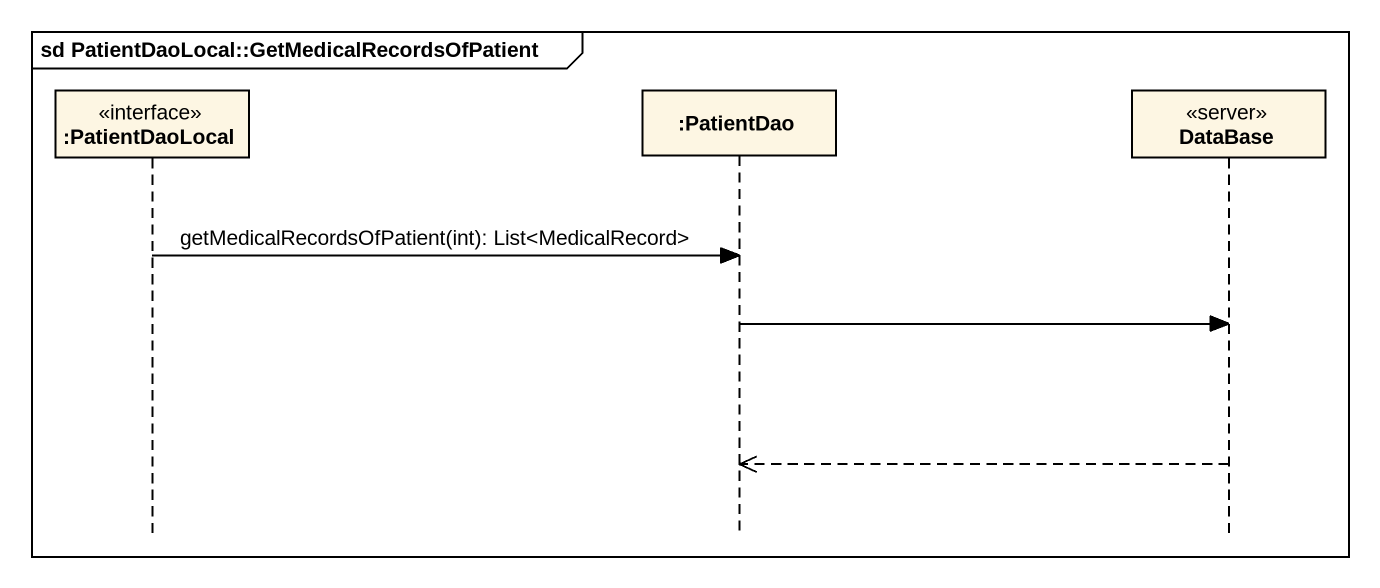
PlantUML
@startuml
mainframe sd PatientDaoLocal::GetMedicalRecordsOfPatient
hide footbox
participant ":PatientDaoLocal" as PatientDaoLocal <<interface>>
participant ":PatientDao" as PatientDao
participant "DataBase" as DataBase_ <<server>>

PatientDaoLocal -> PatientDao : getMedicalRecordsOfPatient(int): List<MedicalRecord>
PatientDao -> DataBase_
DataBase_ -->> PatientDao
@enduml
